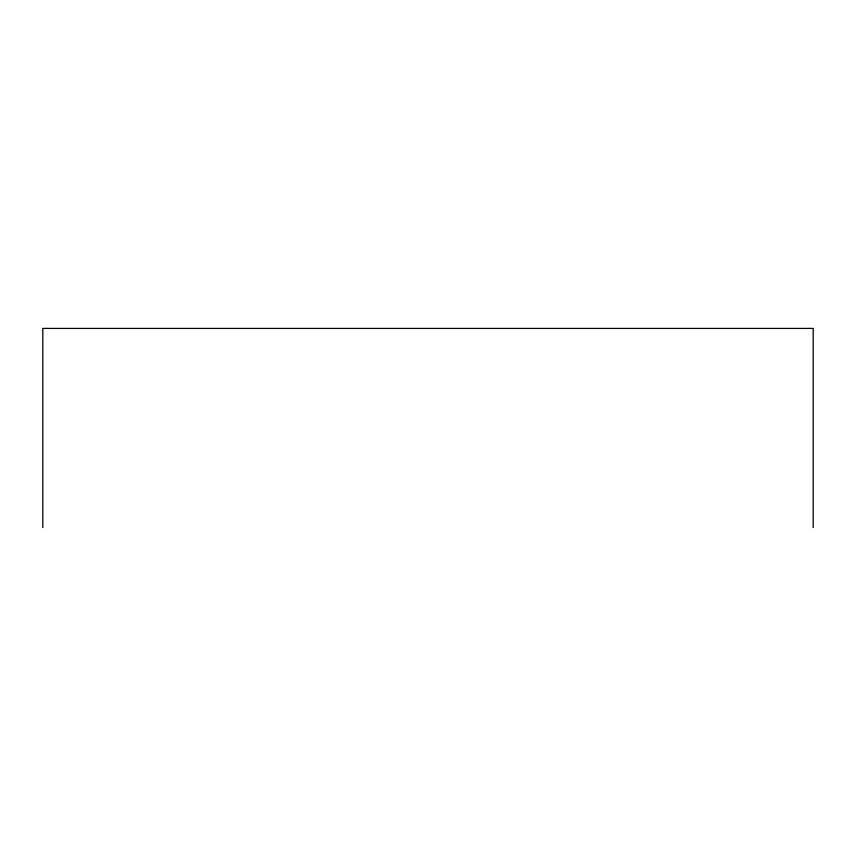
<?xml version="1.0" encoding="UTF-8"?>
<svg xmlns="http://www.w3.org/2000/svg" width="856" height="856" viewBox="0 0 856 856"><rect width="100%" height="100%" fill="white"/><g stroke="black" fill="none" stroke-linecap="round" stroke-linejoin="round"><path stroke-width="1.28" d="M813.2 527.596L813.2 328.404L42.8 328.404L42.8 527.596"/></g></svg>
